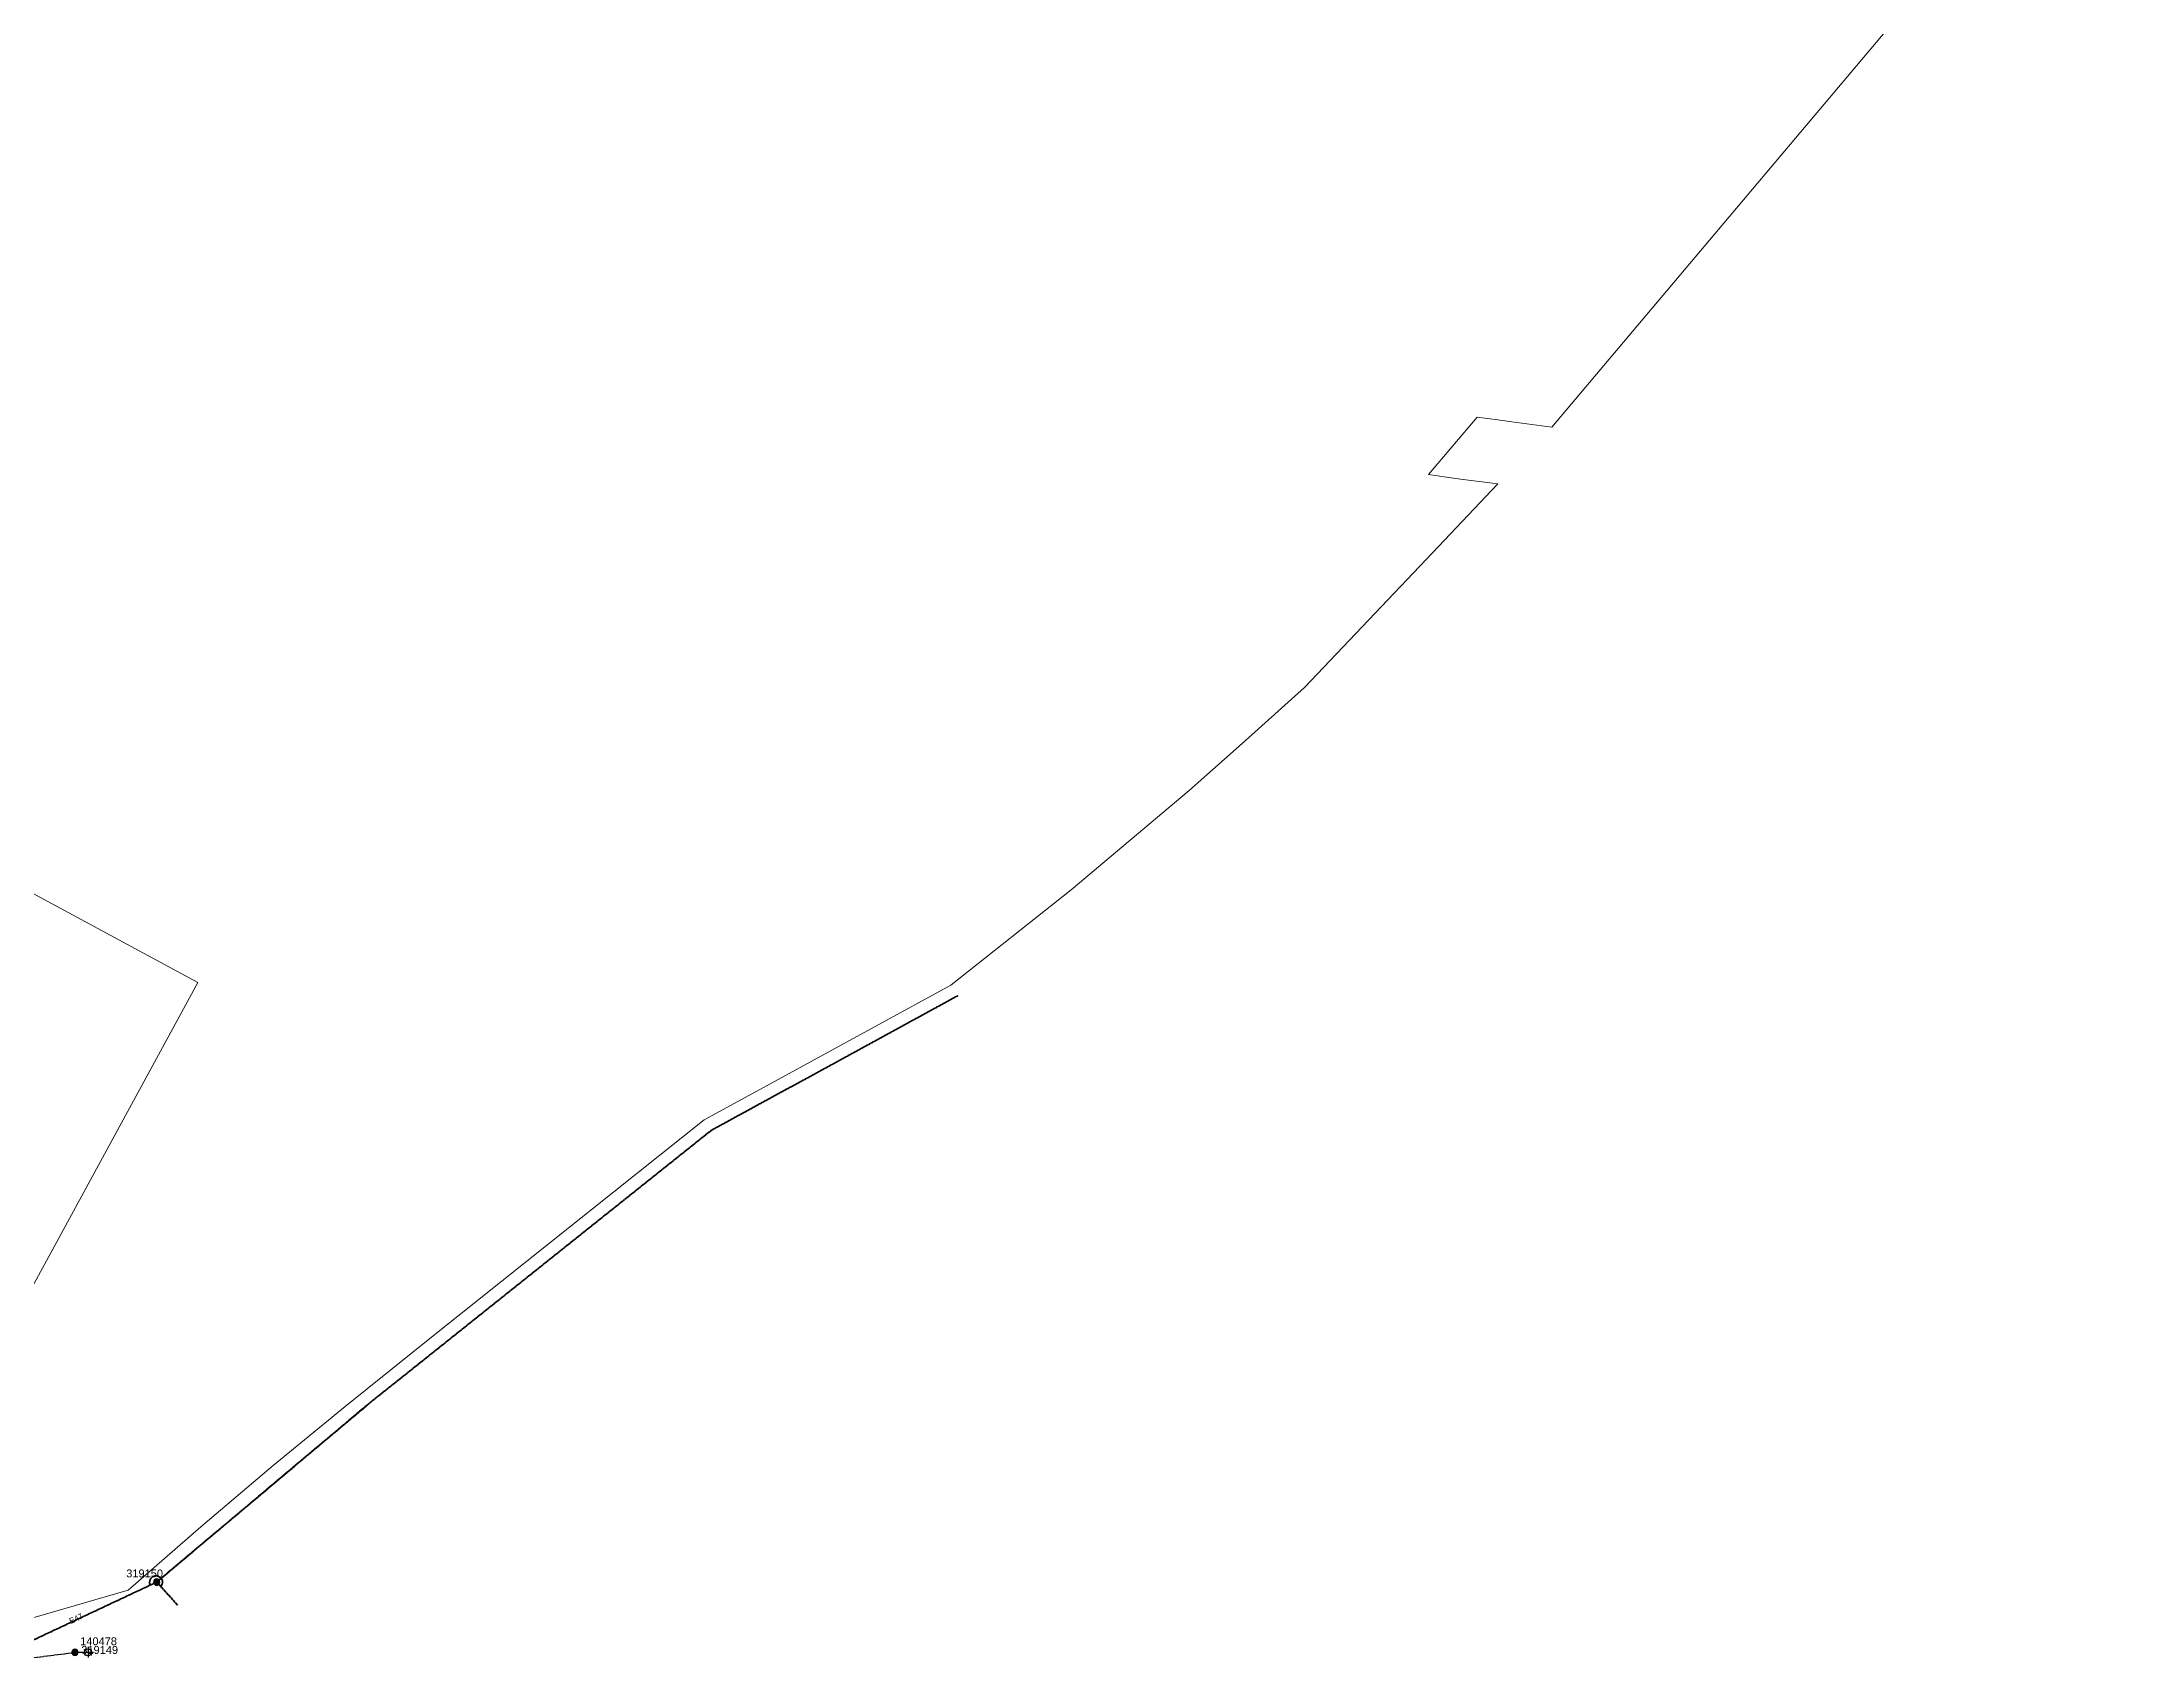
# Model space of a CAD drawing. Header units: metres. Extents: x 267072 to 270320, y 6186424 to 6191197.
# Drawn here: x 268700 to 269363, y 6187262 to 6187776 of the extents above; entities that cross this region are included whole.
import ezdxf
from ezdxf.enums import TextEntityAlignment as Align

# ---------------------------------------------------------------- set-up
doc = ezdxf.new("R2010")
doc.units = ezdxf.units.M
doc.linetypes.add('Cable Exist OH', pattern=[1, 1, 0])
doc.layers.get('0').update_dxf_attribs({"color": 6})
for name, color, linetype, lineweight in [('_User_HV_Exist', 1, 'Continuous', 35), ('_User_LV_Exist', 5, 'Continuous', 35), ('Cadastre Land Parcels_SP_EXT', 118, 'Continuous', 15), ('Mains_HV_EXT', 13, 'Continuous', 25), ('Mains_LV_EXT', 163, 'Continuous', 25), ('Mains_SL_EXT', 131, 'Continuous', 25)]:
    doc.layers.add(name, color=color, linetype=linetype, lineweight=lineweight)
doc.layers.add('Equip_SP_SL_EXT', color=7, linetype='Continuous')
doc.layers.add('SupportsOH_SP_TR_HV_LV_SL_EXT', color=7, linetype='Continuous')
doc.styles.add('iecARIAL', font='arial.ttf', dxfattribs={"height": 2})
doc.styles.add('POLE_LABEL', font='arial.ttf', dxfattribs={"height": 2})
doc.styles.add('SL_LABEL', font='arial.ttf', dxfattribs={"height": 2})
doc.styles.get("Standard").update_dxf_attribs({"font": 'arial.ttf'})

# ---------------------------------------------------------------- blocks, each defined once
blk = doc.blocks.new('SL_LANTERN_EXT')
at = {"flags": 9}
for tag, p in [('LRATECODE', (-7.4, 0)), ('LOUTREACHVOCAB', (-7.2, 0)), ('LOUTREACH', (-7, 0)), ('LANTNUMBER', (-6.6, 0)), ('LNEW', (-6.4, 0)), ('LMASTVOCAB', (-6.2, 0)), ('LMAST', (-6, 0)), ('LLAMPVOCAB', (-5.8, 0)), ('LLAMP', (-5.6, 0)), ('LEXIST', (-5.4, 0)), ('LCHARGE3PERCENT', (-5.2, 0)), ('LCHARGE3', (-5, 0)), ('LCHARGE2PERCENT', (-4.8, 0)), ('LCHARGE2', (-4.6, 0)), ('LCHARGE1PERCENT', (-4.4, 0)), ('LCHARGE1', (-4.2, 0)), ('LCATEGORY', (-4, 0)), ('LBRACKETVOCAB', (-3.8, 0)), ('LBRACKET', (-3.6, 0)), ('LKINGHEIGHT', (-3.4, 0)), ('CREPLACE', (-3.2, 0)), ('CREMOVE', (-3, 0)), ('CNUMBER', (-2.8, 0)), ('CNEW', (-2.6, 0)), ('CEXIST', (-2.4, 0)), ('USAGE', (-2.2, 0)), ('STATE', (-2, 0)), ('OWNED_BY', (-1.8, 0)), ('ORIENTATION', (-1.6, 0)), ('OPERATING_VOLTAGE', (-1.4, 0)), ('NO_PHASES', (-1.2, 0))]:
    blk.add_attdef(tag, text='', height=0.001, rotation=270, dxfattribs=at).set_placement(p, align=Align.MIDDLE_LEFT)
for tag, p in [('LREMOVE', (0, -7.6)), ('LREPLACE', (0, -7.8)), ('LTYPE', (0, -8)), ('LTYPEVOCAB', (0, -8.2)), ('LEGEND', (0, -8.4)), ('SUBURB', (0, -8.6)), ('STREETNAME', (0, -8.8)), ('LOCATION', (0, -9)), ('NOTES', (0, -9.2)), ('MAINTAINED_BY', (0, -9.86))]:
    blk.add_attdef(tag, text='', height=0.001, dxfattribs=at).set_placement(p, align=Align.MIDDLE_LEFT)
blk.add_attdef('OPERATED_BY', (0, -9.61), '', height=0.001, dxfattribs=at)
blk.add_wipeout([(5.69, 0), (5.06, -1.06), (4, -1.69), (2.94, -1.06), (2.31, 0), (2.94, 1.06), (4, 1.69), (5.06, 1.06)])
for p, q in [((0, 0), (4, 0)), ((2.94, 1.06), (3.2, 0.8)), ((4, 1.69), (4, 0)), ((5.06, 1.06), (4.8, 0.8)), ((2.94, -1.06), (3.2, -0.8)), ((4, 0), (5.69, 0)), ((4, 0), (4, -1.69)), ((5.06, -1.06), (4.8, -0.8))]:
    blk.add_line(p, q)
blk.add_circle((4, 0), 1.12)
for tag, p in [('LANTERN_TYPE', (-1, 0)), ('LANTERN_PURPOSE', (-0.8, 0)), ('CONTROL_TYPE', (-0.6, 0)), ('CONSTRUCTED_VOLTAGE', (-0.4, 0))]:
    blk.add_attdef(tag, text='', height=0.001, rotation=270, dxfattribs=at).set_placement(p, align=Align.MIDDLE_LEFT)
at = {"style": 'SL_LABEL', "flags": 9}
blk.add_attdef('STREET_CODE', text='', height=0.001, rotation=270, dxfattribs=at).set_placement((0, 0), align=Align.MIDDLE_LEFT)
at = {"flags": 1}
blk.add_attdef('Z', (0, 0), '', height=0.001, rotation=270, dxfattribs=at)
at = {"width": 0.9}
blk.add_attdef('LNUMBER', text='', height=1, dxfattribs=at).set_placement((7, -1), align=Align.MIDDLE_LEFT)
blk = doc.blocks.new('POLE_EXT')
blk.add_hatch(color=256).paths.add_polyline_path([(-1, 0, 1), (1, 0, 1)])
blk.add_lwpolyline([(-1, 0, 1), (1, 0, 1)], format="xyb", close=True)
at = {"flags": 8}
blk.add_attdef('pNumber', text='', height=2, dxfattribs=at).set_placement((2.5, 2.5), align=Align.MIDDLE_CENTER)
at = {"style": 'POLE_LABEL', "flags": 9}
for tag, p in [('STRUCTURE_PLANT_NUMBER', (1.35, 0.03)), ('STREET_CODE', (1.35, -0.2))]:
    blk.add_attdef(tag, text='', height=0.2, dxfattribs=at).set_placement(p, align=Align.MIDDLE_LEFT)
at = {"flags": 9}
for tag, p in [('OWNED_BY', (1.35, -0.4)), ('SPECIAL_USE', (1.35, -0.8)), ('STATE', (1.35, -1)), ('cLV', (1.35, -1.4)), ('hDepth', (1.35, -1.6)), ('hDia', (1.35, -1.8)), ('cHV', (1.35, -2)), ('cLinedev', (1.35, -3.4)), ('pExisting', (1.35, -3.8)), ('pFooting', (1.35, -4.4)), ('pNew', (1.35, -4.6)), ('pRelocate', (1.35, -5)), ('pRemove', (1.35, -5.2)), ('pReplace', (1.35, -5.4)), ('pStay', (1.35, -5.6)), ('pType', (1.35, -5.8)), ('cspan', (1.35, -6)), ('STREETNAME', (1.35, -6.2)), ('SUBURB', (1.35, -6.4)), ('PARENT', (1.35, -0.6)), ('USAGE', (1.35, -1.2)), ('LBRACKET', (1.35, -2.2)), ('LExisting', (1.35, -2.4)), ('LANTNUMBER', (1.35, -2.6)), ('LOther', (1.35, -2.8)), ('LRemove', (1.35, -3)), ('LEGEND', (1.35, -3.2)), ('LOCATION', (1.35, -3.6)), ('PFNUMBER', (1.35, -4)), ('NEWPFNUMBER', (1.35, -4.2)), ('NOTES', (1.35, -6.6)), ('OPERATED_BY', (1.36, -7.01)), ('MAINTAINED_BY', (1.36, -6.81))]:
    blk.add_attdef(tag, text='', height=0.2, dxfattribs=at).set_placement(p, align=Align.MIDDLE_LEFT)
at = {"flags": 1}
blk.add_attdef('Z', (1.35, -7.33), '', height=0.2, dxfattribs=at)

msp = doc.modelspace()

# ---------------------------------------------------------------- linework, layer by layer
at = {"layer": '_User_HV_Exist', "linetype": 'Cable Exist OH'}
msp.add_lwpolyline([(268990.5368, 6187474.0921), (268912.4233, 6187431.4351), (268803.5006, 6187344.5407), (268736.7579, 6187288.3896)], dxfattribs=at)
at = {"layer": '_User_HV_Exist', "linetype": 'Continuous'}
msp.add_lwpolyline([(268738.1491, 6187289.5886, 0.91986672), (268734.7395, 6187287.4288)], format="xyb", dxfattribs=at)
at = {"layer": '_User_LV_Exist', "linetype": 'Cable Exist OH'}
for points in [[(268736.7579, 6187288.3896), (268803.5325, 6187344.4999)], [(268736.7579, 6187288.3896), (268743.3963, 6187281.0642)]]:
    msp.add_lwpolyline(points, dxfattribs=at)
at = {"layer": '_User_LV_Exist', "linetype": 'Continuous'}
for points in [[(268738.0786, 6187289.6053, 0.89855694), (268734.7015, 6187287.5146)], [(268737.9599, 6187286.8823, 0.38913401), (268738.2263, 6187289.5654)]]:
    msp.add_lwpolyline(points, format="xyb", dxfattribs=at)
at = {"layer": 'Cadastre Land Parcels_SP_EXT', "linetype": 'Continuous'}
for points in [[(268690.2424, 6187274.9656), (268727.7272, 6187285.8189), (268750.7121, 6187305.873), (268773.6322, 6187325.2897), (268796.4433, 6187344.0181), (268824.8915, 6187366.7718), (268910.2014, 6187434.7794), (268935.9826, 6187448.8582), (268964.3618, 6187464.3554), (268988.3211, 6187477.4397), (269026.5223, 6187507.6709), (269063.9043, 6187539.0954), (269080.6364, 6187554.0317), (269100.4585, 6187571.727), (269140.9644, 6187614.3968), (269161.6562, 6187636.1937), (269149.8766, 6187637.7581), (269145.3569, 6187638.3664), (269139.7421, 6187639.1464), (269155.111, 6187657.3718), (269161.6575, 6187656.4865), (269166.0456, 6187655.869), (269178.7342, 6187654.1839), (269363.2584, 6187873.0008)], [(268631.0205, 6187542.4311), (268749.7869, 6187478.2683), (268645.3476, 6187286.4475)]]:
    msp.add_lwpolyline(points, dxfattribs=at)
msp.add_lwpolyline([(268749.7869, 6187478.2683), (268631.0205, 6187542.4311), (268598.7391, 6187302.5818), (268613.5541, 6187294.5778), (268645.3476, 6187286.4475), (268749.7869, 6187478.2683)], close=True, dxfattribs=at)
at = {"layer": 'Mains_HV_EXT', "linetype": 'Cable Exist OH'}
msp.add_lwpolyline([(268990.5368, 6187474.0921), (268912.4233, 6187431.4351), (268803.5006, 6187344.5407), (268736.7579, 6187288.3896)], dxfattribs=at)
at = {"layer": 'Mains_HV_EXT', "linetype": 'Continuous'}
msp.add_lwpolyline([(268738.1491, 6187289.5886, 0.91986672), (268734.7395, 6187287.4288)], format="xyb", dxfattribs=at)
at = {"layer": 'Mains_LV_EXT', "linetype": 'Cable Exist OH'}
for points in [[(268736.7579, 6187288.3896), (268803.5325, 6187344.4999)], [(268736.7579, 6187288.3896), (268743.3963, 6187281.0642)]]:
    msp.add_lwpolyline(points, dxfattribs=at)
at = {"layer": 'Mains_LV_EXT', "linetype": 'Continuous'}
for points in [[(268738.0786, 6187289.6053, 0.89855694), (268734.7015, 6187287.5146)], [(268737.9599, 6187286.8823, 0.38913401), (268738.2263, 6187289.5654)]]:
    msp.add_lwpolyline(points, format="xyb", dxfattribs=at)

# ---------------------------------------------------------------- block references
at = {"layer": 'Equip_SP_SL_EXT'}
ref = msp.add_blockref('SL_LANTERN_EXT', (268711.011, 6187266.1465), dxfattribs=at)
ref.add_attrib('ASSET_NUM', '140478', dxfattribs={"layer": '0', "height": 2.5, "style": 'iecARIAL'}).set_placement((268712.511, 6187267.6465), align=Align.BOTTOM_LEFT)
at = {"layer": 'SupportsOH_SP_TR_HV_LV_SL_EXT'}
ref = msp.add_blockref('POLE_EXT', (268736.7581, 6187288.3897), dxfattribs=at)
ref.add_attrib('ASSET_NUM', '319150', dxfattribs={"layer": '0', "height": 2.5, "style": 'POLE_LABEL'}).set_placement((268738.7581, 6187289.1397), align=Align.BOTTOM_RIGHT)

# ---------------------------------------------------------------- texts
at = {"layer": 'Mains_LV_EXT'}
msp.add_text('E47', height=1.8, rotation=24.3128304, dxfattribs=at).set_placement((268709.5375, 6187275.1136))

# ---------------------------------------------------------------- next in the draw order: linework, layer by layer
at = {"layer": '_User_HV_Exist', "linetype": 'Cable Exist OH'}
msp.add_lwpolyline([(268681.4, 6187262.4015), (268736.7579, 6187288.3896)], dxfattribs=at)
at = {"layer": '_User_LV_Exist', "linetype": 'Cable Exist OH'}
msp.add_lwpolyline([(268681.4, 6187262.4015), (268736.7579, 6187288.3896)], dxfattribs=at)
at = {"layer": 'Mains_HV_EXT', "linetype": 'Cable Exist OH'}
msp.add_lwpolyline([(268681.4, 6187262.4015), (268736.7579, 6187288.3896)], dxfattribs=at)
at = {"layer": 'Mains_LV_EXT', "linetype": 'Cable Exist OH'}
msp.add_lwpolyline([(268681.4, 6187262.4015), (268736.7579, 6187288.3896)], dxfattribs=at)
at = {"layer": 'Mains_SL_EXT', "linetype": 'Cable Exist OH'}
msp.add_lwpolyline([(268681.4, 6187262.4015), (268711.0111, 6187266.1466)], dxfattribs=at)

# ---------------------------------------------------------------- next in the draw order: block references
at = {"layer": 'SupportsOH_SP_TR_HV_LV_SL_EXT'}
ref = msp.add_blockref('POLE_EXT', (268710.8719, 6187266.1451), dxfattribs=at)
ref.add_attrib('ASSET_NUM', '319149', dxfattribs={"layer": '0', "height": 2.5, "style": 'POLE_LABEL'}).set_placement((268712.8719, 6187266.8951), align=Align.MIDDLE_LEFT)

doc.saveas('drawing.dxf')
